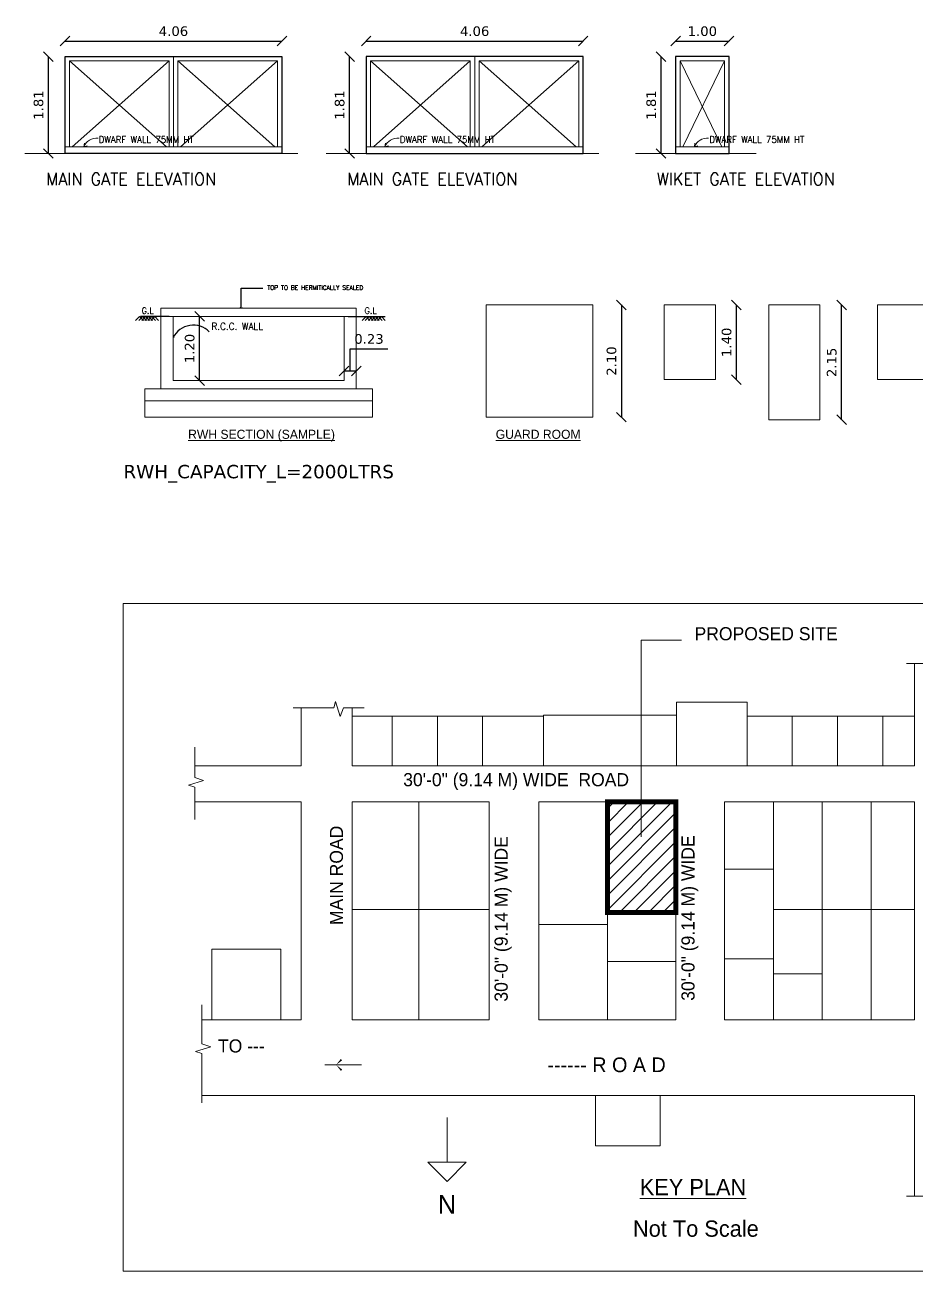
# Model space of a CAD drawing. Header units: metres. Extents: x 617 to 1370, y 693 to 852.
# Drawn here: x 1074.81 to 1091.48, y 694.39 to 717.71 of the extents above; entities that cross this region are included whole.
import ezdxf
from ezdxf.enums import TextEntityAlignment as Align

# ---------------------------------------------------------------- set-up
doc = ezdxf.new("R2010")
doc.units = ezdxf.units.M
doc.header["$MEASUREMENT"] = 0
doc.header["$PDMODE"] = 2
doc.header["$PDSIZE"] = 50
doc.layers.get('0').update_dxf_attribs({"lineweight": 0})
doc.layers.get('Defpoints').update_dxf_attribs({"lineweight": 0})
for name, color, linetype, lineweight in [('BLK_1_FLR_1_ROOM_1_LIGHT_VENTILATION_1', 232, 'Continuous', 0), ('BLK_1_FLR_1_ROOM_1_LIGHT_VENTILATION_2', 232, 'Continuous', 0), ('DIM', 3, 'Continuous', 0), ('ED', 30, 'Continuous', 0), ('LOCATION_PLAN', 7, 'Continuous', 0), ('TEXT', 7, 'Continuous', 0), ('wall', 7, 'Continuous', 0)]:
    doc.layers.add(name, color=color, linetype=linetype, lineweight=lineweight)
for name, color, linetype in [('FURN', 251, 'Continuous'), ('GUARD_ROOM', 2, 'Continuous'), ('MAIN_GATE', 57, 'Continuous'), ('RWH', 130, 'Continuous'), ('TE', 7, 'Continuous'), ('WAL', 1, 'Continuous'), ('WICKET_GATE', 57, 'Continuous')]:
    doc.layers.add(name, color=color, linetype=linetype)
doc.styles.add('S2', font='GOTHIC.TTF')
doc.styles.get("Standard").update_dxf_attribs({"font": 'verdana.ttf', "height": 0.18})
doc.styles.add('T', font='ROMAND.shx', dxfattribs={"width": 0.9, "height": 10})
doc.styles.add('T1', font='ROMANS.shx', dxfattribs={"width": 0.96, "height": 4})
doc.styles.add('UATEXT', font='GOTHIC.TTF')
doc.styles.add('USA TEXT', font='GOTHIC.TTF', dxfattribs={"width": 0.8})
doc.dimstyles.get("Standard").update_dxf_attribs({"dimscale": 0, "dimtxt": 0.18, "dimasz": 0.18, "dimexe": 0.18, "dimexo": 0.0625, "dimgap": 0.09, "dimtad": 1, "dimtoh": 1, "dimzin": 0, "dimdsep": 46, "dimtxsty": 'Standard', "dimblk": 'OBLIQUE', "dimcen": 0.09, "dimse1": 1, "dimse2": 1, "dimadec": 0, "dimazin": 0, "dimtfac": 1, "dimtofl": 0, "dimtmove": 0, "dimatfit": 3, "dimldrblk": 'OBLIQUE', "dimfxl": 1, "dimtolj": 1, "dimtzin": 0, "dimarcsym": 0})

# ---------------------------------------------------------------- blocks, each defined once
blk = doc.blocks.new('ARROW2')
at = {"layer": 'FURN'}
for points in [[(0, 0, 0, 1.41, 0), (-3.98, 3.98, 1.41, 1.41, 0)], [(0, 0, 0, 1.41, 0), (3.98, 3.98, 1.41, 1.41, 0)]]:
    blk.add_lwpolyline(points, format="xyseb", dxfattribs=at)
blk = doc.blocks.new('_Oblique')
at = {"color": 0, "linetype": 'ByBlock', "lineweight": -2}
blk.add_line((-0.5, -0.5), (0.5, 0.5), dxfattribs=at)
blk = doc.blocks.new('*D312')
at = {"layer": 'Defpoints', "color": 0}
for p in [(1085.435, 712.467), (1085.435, 710.367), (1085.966, 710.367)]:
    blk.add_point(p, dxfattribs=at)
at = {"layer": 'GUARD_ROOM', "color": 0, "lineweight": -2}
blk.add_line((1085.966, 712.467), (1085.966, 710.367), dxfattribs=at)
at = {"layer": 'GUARD_ROOM', "color": 0, "lineweight": -2, "xscale": 0.18, "yscale": 0.18, "zscale": 0.18}
for p, rotation in [((1085.966, 712.467), 90), ((1085.966, 710.367), 270)]:
    blk.add_blockref('_Oblique', p, dxfattribs=dict(at, rotation=rotation))
at = {"layer": 'GUARD_ROOM', "color": 0, "insert": (1085.782, 711.417), "char_height": 0.18, "attachment_point": 5, "rotation": 90}
blk.add_mtext('\\A1;2.10', dxfattribs=at)
blk = doc.blocks.new('*D331')
at = {"layer": 'Defpoints', "color": 0}
for p in [(1080.777, 711.052), (1081.005, 711.232), (1081.005, 711.052)]:
    blk.add_point(p, dxfattribs=at)
at = {"layer": 'ED', "color": 0, "lineweight": -2}
for p, q in [((1080.891, 711.232), (1080.891, 711.645)), ((1080.891, 711.645), (1081.598, 711.645)), ((1080.777, 711.232), (1081.005, 711.232))]:
    blk.add_line(p, q, dxfattribs=at)
at = {"layer": 'ED', "color": 0, "lineweight": -2, "xscale": 0.18, "yscale": 0.18, "zscale": 0.18, "rotation": 180}
blk.add_blockref('_Oblique', (1080.777, 711.232), dxfattribs=at)
at = {"layer": 'ED', "color": 0, "lineweight": -2, "xscale": 0.18, "yscale": 0.18, "zscale": 0.18}
blk.add_blockref('_Oblique', (1081.005, 711.232), dxfattribs=at)
at = {"layer": 'ED', "color": 0, "insert": (1081.244, 711.829), "char_height": 0.18, "attachment_point": 5}
blk.add_mtext('\\A1;0.23', dxfattribs=at)
blk = doc.blocks.new('*D332')
at = {"layer": 'Defpoints', "color": 0}
for p in [(1077.58, 712.252), (1078.073, 712.252), (1077.58, 711.052)]:
    blk.add_point(p, dxfattribs=at)
at = {"layer": 'RWH', "color": 0, "lineweight": -2}
blk.add_line((1078.073, 711.052), (1078.073, 712.252), dxfattribs=at)
at = {"layer": 'RWH', "color": 0, "lineweight": -2, "xscale": 0.18, "yscale": 0.18, "zscale": 0.18}
for p, rotation in [((1078.073, 712.252), 90), ((1078.073, 711.052), 270)]:
    blk.add_blockref('_Oblique', p, dxfattribs=dict(at, rotation=rotation))
at = {"layer": 'RWH', "color": 0, "insert": (1077.889, 711.652), "char_height": 0.18, "attachment_point": 5, "rotation": 90}
blk.add_mtext('\\A1;1.20', dxfattribs=at)
blk = doc.blocks.new('*D343')
at = {"layer": 'BLK_1_FLR_1_ROOM_1_LIGHT_VENTILATION_1', "color": 0, "lineweight": -2}
blk.add_line((1088.118, 711.07), (1088.118, 712.467), dxfattribs=at)
at = {"layer": 'Defpoints', "color": 0}
for p in [(1087.727, 712.467), (1088.118, 712.467), (1087.727, 711.07)]:
    blk.add_point(p, dxfattribs=at)
at = {"layer": 'BLK_1_FLR_1_ROOM_1_LIGHT_VENTILATION_1', "color": 0, "lineweight": -2, "xscale": 0.18, "yscale": 0.18, "zscale": 0.18}
for p, rotation in [((1088.118, 712.467), 90), ((1088.118, 711.07), 270)]:
    blk.add_blockref('_Oblique', p, dxfattribs=dict(at, rotation=rotation))
at = {"layer": 'BLK_1_FLR_1_ROOM_1_LIGHT_VENTILATION_1', "color": 0, "insert": (1087.935, 711.768), "char_height": 0.18, "attachment_point": 5, "rotation": 90}
blk.add_mtext('\\A1;1.40', dxfattribs=at)
blk = doc.blocks.new('*D344')
at = {"layer": 'BLK_1_FLR_1_ROOM_1_LIGHT_VENTILATION_2', "color": 0, "lineweight": -2}
blk.add_line((1090.085, 710.32), (1090.085, 712.467), dxfattribs=at)
at = {"layer": 'Defpoints', "color": 0}
for p in [(1089.681, 712.467), (1090.085, 712.467), (1089.681, 710.32)]:
    blk.add_point(p, dxfattribs=at)
at = {"layer": 'BLK_1_FLR_1_ROOM_1_LIGHT_VENTILATION_2', "color": 0, "lineweight": -2, "xscale": 0.18, "yscale": 0.18, "zscale": 0.18}
for p, rotation in [((1090.085, 712.467), 90), ((1090.085, 710.32), 270)]:
    blk.add_blockref('_Oblique', p, dxfattribs=dict(at, rotation=rotation))
at = {"layer": 'BLK_1_FLR_1_ROOM_1_LIGHT_VENTILATION_2', "color": 0, "insert": (1089.902, 711.393), "char_height": 0.18, "attachment_point": 5, "rotation": 90}
blk.add_mtext('\\A1;2.15', dxfattribs=at)
blk = doc.blocks.new('*D358')
at = {"layer": 'Defpoints', "color": 0}
for p in [(1075.245, 717.116), (1075.556, 717.116), (1075.556, 715.301)]:
    blk.add_point(p, dxfattribs=at)
at = {"layer": 'MAIN_GATE', "color": 0, "lineweight": -2}
blk.add_line((1075.245, 715.301), (1075.245, 717.116), dxfattribs=at)
at = {"layer": 'MAIN_GATE', "color": 0, "lineweight": -2, "xscale": 0.18, "yscale": 0.18, "zscale": 0.18}
for p, rotation in [((1075.245, 717.116), 90), ((1075.245, 715.301), 270)]:
    blk.add_blockref('_Oblique', p, dxfattribs=dict(at, rotation=rotation))
at = {"layer": 'MAIN_GATE', "color": 0, "insert": (1075.061, 716.209), "char_height": 0.18, "attachment_point": 5, "rotation": 90}
blk.add_mtext('\\A1;1.81', dxfattribs=at)
blk = doc.blocks.new('*D359')
at = {"layer": 'Defpoints', "color": 0}
for p in [(1079.616, 717.406), (1075.556, 717.116), (1079.616, 717.116)]:
    blk.add_point(p, dxfattribs=at)
at = {"layer": 'MAIN_GATE', "color": 0, "lineweight": -2}
blk.add_line((1075.556, 717.406), (1079.616, 717.406), dxfattribs=at)
at = {"layer": 'MAIN_GATE', "color": 0, "lineweight": -2, "xscale": 0.18, "yscale": 0.18, "zscale": 0.18, "rotation": 180}
blk.add_blockref('_Oblique', (1075.556, 717.406), dxfattribs=at)
at = {"layer": 'MAIN_GATE', "color": 0, "lineweight": -2, "xscale": 0.18, "yscale": 0.18, "zscale": 0.18}
blk.add_blockref('_Oblique', (1079.616, 717.406), dxfattribs=at)
at = {"layer": 'MAIN_GATE', "color": 0, "insert": (1077.586, 717.589), "char_height": 0.18, "attachment_point": 5}
blk.add_mtext('\\A1;4.06', dxfattribs=at)
blk = doc.blocks.new('*D360')
at = {"layer": 'Defpoints', "color": 0}
for p in [(1080.88, 717.116), (1081.191, 717.116), (1081.191, 715.301)]:
    blk.add_point(p, dxfattribs=at)
at = {"layer": 'MAIN_GATE', "color": 0, "lineweight": -2}
blk.add_line((1080.88, 715.301), (1080.88, 717.116), dxfattribs=at)
at = {"layer": 'MAIN_GATE', "color": 0, "lineweight": -2, "xscale": 0.18, "yscale": 0.18, "zscale": 0.18}
for p, rotation in [((1080.88, 717.116), 90), ((1080.88, 715.301), 270)]:
    blk.add_blockref('_Oblique', p, dxfattribs=dict(at, rotation=rotation))
at = {"layer": 'MAIN_GATE', "color": 0, "insert": (1080.696, 716.209), "char_height": 0.18, "attachment_point": 5, "rotation": 90}
blk.add_mtext('\\A1;1.81', dxfattribs=at)
blk = doc.blocks.new('*D361')
at = {"layer": 'Defpoints', "color": 0}
for p in [(1085.251, 717.406), (1081.191, 717.116), (1085.251, 717.116)]:
    blk.add_point(p, dxfattribs=at)
at = {"layer": 'MAIN_GATE', "color": 0, "lineweight": -2}
blk.add_line((1081.191, 717.406), (1085.251, 717.406), dxfattribs=at)
at = {"layer": 'MAIN_GATE', "color": 0, "lineweight": -2, "xscale": 0.18, "yscale": 0.18, "zscale": 0.18, "rotation": 180}
blk.add_blockref('_Oblique', (1081.191, 717.406), dxfattribs=at)
at = {"layer": 'MAIN_GATE', "color": 0, "lineweight": -2, "xscale": 0.18, "yscale": 0.18, "zscale": 0.18}
blk.add_blockref('_Oblique', (1085.251, 717.406), dxfattribs=at)
at = {"layer": 'MAIN_GATE', "color": 0, "insert": (1083.221, 717.589), "char_height": 0.18, "attachment_point": 5}
blk.add_mtext('\\A1;4.06', dxfattribs=at)
blk = doc.blocks.new('*D362')
at = {"layer": 'Defpoints', "color": 0}
for p in [(1086.709, 717.116), (1086.981, 717.116), (1086.981, 715.301)]:
    blk.add_point(p, dxfattribs=at)
at = {"layer": 'WICKET_GATE', "color": 0, "lineweight": -2}
blk.add_line((1086.709, 715.301), (1086.709, 717.116), dxfattribs=at)
at = {"layer": 'WICKET_GATE', "color": 0, "lineweight": -2, "xscale": 0.18, "yscale": 0.18, "zscale": 0.18}
for p, rotation in [((1086.709, 717.116), 90), ((1086.709, 715.301), 270)]:
    blk.add_blockref('_Oblique', p, dxfattribs=dict(at, rotation=rotation))
at = {"layer": 'WICKET_GATE', "color": 0, "insert": (1086.525, 716.209), "char_height": 0.18, "attachment_point": 5, "rotation": 90}
blk.add_mtext('\\A1;1.81', dxfattribs=at)
blk = doc.blocks.new('*D363')
at = {"layer": 'Defpoints', "color": 0}
for p in [(1087.981, 717.406), (1086.981, 717.116), (1087.981, 717.116)]:
    blk.add_point(p, dxfattribs=at)
at = {"layer": 'WICKET_GATE', "color": 0, "lineweight": -2}
blk.add_line((1086.981, 717.406), (1087.981, 717.406), dxfattribs=at)
at = {"layer": 'WICKET_GATE', "color": 0, "lineweight": -2, "xscale": 0.18, "yscale": 0.18, "zscale": 0.18, "rotation": 180}
blk.add_blockref('_Oblique', (1086.981, 717.406), dxfattribs=at)
at = {"layer": 'WICKET_GATE', "color": 0, "lineweight": -2, "xscale": 0.18, "yscale": 0.18, "zscale": 0.18}
blk.add_blockref('_Oblique', (1087.981, 717.406), dxfattribs=at)
at = {"layer": 'WICKET_GATE', "color": 0, "insert": (1087.481, 717.589), "char_height": 0.18, "attachment_point": 5}
blk.add_mtext('\\A1;1.00', dxfattribs=at)

msp = doc.modelspace()

# ---------------------------------------------------------------- hatches: boundary and pattern name
h = msp.add_hatch()
h.set_pattern_fill('ANSI31', color=256, scale=1.533333, style=0)
h.set_pattern_definition([(45, (1261.67492, 1349.83964), (-0.1355288, 0.1355288), [])])
h.paths.add_polyline_path([(1086.987, 703.168), (1085.704, 703.168), (1085.704, 701.1), (1086.987, 701.1)])

# ---------------------------------------------------------------- linework, layer by layer
for p, q in [((1091.45, 705.755), (1091.45, 703.841)), ((1079.973, 703.841), (1079.973, 704.927)), ((1080.929, 703.841), (1080.929, 704.927)), ((1077.985, 703.841), (1079.973, 703.841)), ((1080.929, 703.841), (1091.45, 703.841)), ((1077.985, 703.168), (1079.973, 703.168)), ((1079.973, 699.092), (1079.973, 703.168)), ((1080.929, 703.168), (1083.495, 703.168)), ((1080.929, 699.092), (1080.929, 703.168)), ((1082.179, 703.168), (1082.179, 699.092)), ((1083.495, 699.092), (1083.495, 703.168)), ((1084.421, 699.092), (1084.421, 703.168)), ((1084.421, 703.168), (1086.987, 703.168)), ((1085.704, 703.168), (1085.704, 699.092)), ((1086.987, 699.092), (1086.987, 703.168)), ((1087.896, 699.092), (1087.896, 703.168)), ((1087.896, 703.168), (1091.45, 703.168)), ((1088.811, 703.168), (1088.811, 699.092)), ((1089.725, 703.168), (1089.725, 699.092)), ((1090.639, 703.168), (1090.639, 699.092)), ((1091.45, 703.168), (1091.45, 699.092)), ((1087.896, 701.91), (1088.811, 701.91)), ((1080.929, 701.151), (1082.685, 701.151)), ((1082.685, 701.151), (1083.495, 701.151)), ((1088.811, 701.151), (1089.725, 701.151)), ((1089.725, 701.151), (1090.639, 701.151)), ((1090.639, 701.151), (1091.45, 701.151)), ((1085.704, 700.875), (1084.421, 700.875)), ((1079.973, 699.092), (1078.119, 699.092)), ((1083.495, 699.092), (1080.929, 699.092)), ((1086.987, 699.092), (1084.421, 699.092)), ((1091.45, 699.092), (1087.896, 699.092)), ((1081.105, 698.246), (1080.416, 698.246)), ((1091.45, 697.674), (1078.119, 697.674)), ((1091.45, 697.674), (1091.45, 695.79)), ((1082.704, 696.423), (1082.704, 697.26)), ((1082.704, 696.064), (1082.346, 696.423)), ((1082.346, 696.423), (1083.063, 696.423)), ((1083.063, 696.423), (1082.704, 696.064)), ((1083.063, 696.423), (1082.704, 696.423))]:
    msp.add_line(p, q)
at = {"color": 1}
msp.add_line((1087.896, 700.228), (1088.811, 700.228), dxfattribs=at)
for points in [[(1083.435, 710.367), (1085.435, 710.367), (1085.435, 712.467), (1083.435, 712.467)], [(1086.768, 712.467), (1087.727, 712.467), (1087.727, 711.07), (1086.768, 711.07)], [(1088.723, 712.467), (1089.681, 712.467), (1089.681, 710.32), (1088.723, 710.32)], [(1090.761, 712.467), (1091.719, 712.467), (1091.719, 711.07), (1090.761, 711.07)], [(1086.999, 703.841), (1088.319, 703.841), (1088.319, 705.031), (1086.999, 705.031)], [(1080.929, 703.841), (1081.68, 703.841), (1081.68, 704.772), (1080.929, 704.772)], [(1081.68, 703.841), (1082.525, 703.841), (1082.525, 704.772), (1081.68, 704.772)], [(1082.525, 703.841), (1083.37, 703.841), (1083.37, 704.772), (1082.525, 704.772)], [(1083.37, 703.841), (1084.507, 703.841), (1084.507, 704.772), (1083.37, 704.772)], [(1084.507, 703.841), (1086.999, 703.841), (1086.999, 704.789), (1084.507, 704.789)], [(1088.319, 703.841), (1089.164, 703.841), (1089.164, 704.772), (1088.319, 704.772)], [(1089.164, 703.841), (1090.01, 703.841), (1090.01, 704.772), (1089.164, 704.772)], [(1090.01, 703.841), (1090.855, 703.841), (1090.855, 704.772), (1090.01, 704.772)], [(1091.45, 703.841), (1090.855, 703.841), (1090.855, 704.772), (1091.45, 704.772)], [(1085.704, 699.092), (1086.987, 699.092), (1086.987, 700.182), (1085.704, 700.182)]]:
    msp.add_lwpolyline(points, close=True)
for points in [[(1086.338, 702.512), (1086.338, 706.192), (1087.09, 706.192)], [(1091.299, 705.755), (1091.834, 705.755), (1091.868, 705.876), (1091.955, 705.591), (1092.015, 705.755), (1092.828, 705.755)], [(1079.823, 704.927), (1080.584, 704.927), (1080.619, 705.048), (1080.705, 704.763), (1080.766, 704.927), (1081.154, 704.927)], [(1077.985, 702.84), (1077.985, 703.444), (1077.865, 703.478), (1078.149, 703.565), (1077.985, 703.625), (1077.985, 704.194)], [(1078.119, 697.536), (1078.119, 698.462), (1077.998, 698.496), (1078.283, 698.583), (1078.119, 698.643), (1078.119, 699.368)], [(1091.299, 695.79), (1091.834, 695.79), (1091.868, 695.91), (1091.955, 695.626), (1092.015, 695.79), (1092.828, 695.79)]]:
    msp.add_lwpolyline(points)
at = {"color": 1, "const_width": 0.092}
msp.add_lwpolyline([(1086.987, 703.168), (1085.704, 703.168), (1085.704, 701.1), (1086.987, 701.1)], close=True, dxfattribs=at)
at = {"color": 1}
for points in [[(1078.304, 699.092), (1079.592, 699.092), (1079.592, 700.412), (1078.304, 700.412)], [(1088.811, 699.092), (1089.725, 699.092), (1089.725, 699.952), (1088.811, 699.952)], [(1085.48, 696.732), (1086.691, 696.732), (1086.691, 697.674), (1085.48, 697.674)]]:
    msp.add_lwpolyline(points, close=True, dxfattribs=at)
at = {"layer": 'Defpoints', "color": 0, "linetype": 'ByBlock'}
for p in [(1077.942, 712.252), (1077.942, 711.052)]:
    msp.add_point(p, dxfattribs=at)
at = {"layer": 'DIM'}
for p, q in [((1075.907, 715.426), (1075.918, 715.494)), ((1081.542, 715.426), (1081.553, 715.494)), ((1087.331, 715.426), (1087.343, 715.494)), ((1075.907, 715.426), (1075.973, 715.443)), ((1081.542, 715.426), (1081.608, 715.443)), ((1087.331, 715.426), (1087.398, 715.443))]:
    msp.add_line(p, q, dxfattribs=at)
for centre in [(1076.144, 715.335), (1081.779, 715.335), (1087.569, 715.335)]:
    msp.add_arc(centre, 0.254, 83.3549, 159.0119, dxfattribs=at)
at = {"layer": 'FURN'}
for p, q in [((1078.853, 712.781), (1079.255, 712.781)), ((1078.853, 712.402), (1078.853, 712.781))]:
    msp.add_line(p, q, dxfattribs=at)
msp.add_arc((1077.957, 711.669), 0.42, 44.8365, 153.6958, dxfattribs=at)
at = {"layer": 'LOCATION_PLAN'}
msp.add_lwpolyline([(1076.647, 706.881), (1094.86, 706.881), (1094.86, 694.388), (1076.647, 694.388)], close=True, dxfattribs=at)
at = {"layer": 'MAIN_GATE'}
for points in [[(1075.556, 717.116), (1079.616, 717.116), (1079.616, 715.301), (1075.556, 715.301)], [(1081.191, 715.301), (1085.251, 715.301), (1085.251, 717.116), (1081.191, 717.116)]]:
    msp.add_lwpolyline(points, close=True, dxfattribs=at)
at = {"layer": 'WAL', "color": 12}
for p, q in [((1076.877, 712.177), (1076.95, 712.253)), ((1076.935, 712.177), (1077.007, 712.253)), ((1077.022, 712.177), (1076.95, 712.253)), ((1076.992, 712.177), (1077.064, 712.253)), ((1077.079, 712.177), (1077.007, 712.253)), ((1077.049, 712.177), (1077.121, 712.253)), ((1077.136, 712.177), (1077.064, 712.253)), ((1077.106, 712.177), (1077.178, 712.253)), ((1077.163, 712.177), (1077.235, 712.253)), ((1077.251, 712.177), (1077.178, 712.253)), ((1081.118, 712.177), (1081.19, 712.253)), ((1081.175, 712.177), (1081.247, 712.253)), ((1081.262, 712.177), (1081.19, 712.253)), ((1081.232, 712.177), (1081.304, 712.253)), ((1081.32, 712.177), (1081.247, 712.253)), ((1081.289, 712.177), (1081.361, 712.253)), ((1081.377, 712.177), (1081.304, 712.253)), ((1081.346, 712.177), (1081.419, 712.253)), ((1081.434, 712.177), (1081.361, 712.253)), ((1081.403, 712.177), (1081.476, 712.253)), ((1081.491, 712.177), (1081.419, 712.253)), ((1081.548, 712.177), (1081.476, 712.253))]:
    msp.add_line(p, q, dxfattribs=at)
at = {"layer": 'WAL', "color": 7}
for p, q in [((1077.504, 712.252), (1076.967, 712.252)), ((1080.853, 712.252), (1081.546, 712.252))]:
    msp.add_line(p, q, dxfattribs=at)
at = {"layer": 'WAL', "color": 1}
for p, q in [((1077.194, 712.177), (1077.121, 712.253)), ((1077.308, 712.177), (1077.235, 712.253))]:
    msp.add_line(p, q, dxfattribs=at)
at = {"layer": 'wall', "color": 1}
for p, q in [((1079.616, 717.116), (1075.556, 717.116)), ((1075.556, 717.116), (1075.556, 715.301)), ((1077.586, 717.116), (1077.586, 715.426)), ((1079.616, 715.301), (1079.616, 717.116)), ((1085.251, 717.116), (1081.191, 717.116)), ((1081.191, 717.116), (1081.191, 715.301)), ((1083.221, 717.116), (1083.221, 715.426)), ((1085.251, 715.301), (1085.251, 717.116)), ((1087.981, 717.116), (1086.981, 717.116)), ((1086.981, 717.116), (1086.981, 715.301)), ((1087.981, 717.116), (1087.981, 715.301)), ((1075.639, 717.033), (1075.639, 715.426)), ((1077.452, 715.426), (1075.639, 717.033)), ((1077.503, 717.033), (1075.639, 717.033)), ((1075.69, 715.426), (1077.503, 717.033)), ((1077.503, 717.033), (1077.503, 715.426)), ((1079.533, 717.033), (1077.669, 717.033)), ((1079.482, 715.426), (1077.669, 717.033)), ((1077.669, 717.033), (1077.669, 715.426)), ((1077.72, 715.426), (1079.533, 717.033)), ((1079.533, 715.426), (1079.533, 717.033)), ((1081.275, 717.033), (1081.275, 715.426)), ((1083.087, 715.426), (1081.275, 717.033)), ((1083.138, 717.033), (1081.275, 717.033)), ((1081.325, 715.426), (1083.138, 717.033)), ((1083.138, 717.033), (1083.138, 715.426)), ((1085.168, 717.033), (1083.305, 717.033)), ((1085.117, 715.426), (1083.305, 717.033)), ((1083.305, 717.033), (1083.305, 715.426)), ((1083.355, 715.426), (1085.168, 717.033)), ((1085.168, 715.426), (1085.168, 717.033)), ((1087.064, 717.033), (1087.064, 715.426)), ((1087.847, 715.426), (1087.064, 717.033)), ((1087.898, 717.033), (1087.064, 717.033)), ((1087.115, 715.426), (1087.898, 717.033)), ((1087.898, 717.033), (1087.898, 715.426)), ((1074.806, 715.301), (1079.912, 715.301)), ((1075.556, 715.426), (1079.616, 715.426)), ((1080.441, 715.301), (1085.547, 715.301)), ((1081.191, 715.426), (1085.251, 715.426)), ((1086.231, 715.301), (1088.488, 715.301)), ((1086.981, 715.426), (1087.981, 715.426))]:
    msp.add_line(p, q, dxfattribs=at)
at = {"layer": 'wall'}
for p, q in [((1077.352, 712.252), (1077.352, 712.404)), ((1077.352, 712.404), (1080.777, 712.404)), ((1077.352, 712.252), (1077.352, 711.052)), ((1080.853, 712.252), (1077.504, 712.252)), ((1077.58, 712.252), (1077.58, 711.052)), ((1080.777, 712.404), (1081.005, 712.404)), ((1080.777, 711.052), (1080.777, 712.252)), ((1081.005, 712.404), (1081.005, 712.252)), ((1081.005, 710.9), (1081.005, 712.252)), ((1077.352, 711.052), (1077.352, 710.9)), ((1077.58, 711.052), (1080.777, 711.052)), ((1077.048, 710.367), (1077.048, 710.9)), ((1077.048, 710.9), (1077.352, 710.9)), ((1077.352, 710.9), (1081.005, 710.9)), ((1081.005, 710.9), (1081.31, 710.9)), ((1081.31, 710.9), (1081.31, 710.367)), ((1077.048, 710.671), (1081.31, 710.671)), ((1081.31, 710.367), (1077.048, 710.367))]:
    msp.add_line(p, q, dxfattribs=at)
at = {"layer": 'WICKET_GATE'}
msp.add_lwpolyline([(1086.981, 715.301), (1087.981, 715.301), (1087.981, 717.116), (1086.981, 717.116)], close=True, dxfattribs=at)

# ---------------------------------------------------------------- block references
at = {"xscale": -0.0251595259800088, "yscale": 0.0251595259800088, "zscale": 0.0251595259799444, "rotation": 270}
msp.add_blockref('ARROW2', (1080.63, 698.246), dxfattribs=at)
at = {"layer": 'DIM', "xscale": -0.006344696969697, "yscale": 0.006344696969697, "zscale": 0.0063446969696914}
msp.add_blockref('ARROW2', (1078.853, 712.402), dxfattribs=at)
at = {"layer": 'DIM', "xscale": -0.006344696969825, "yscale": 0.006344696969697, "zscale": 0.0063446969696914, "rotation": 316.4060953670703}
msp.add_blockref('ARROW2', (1077.58, 711.855), dxfattribs=at)

# ---------------------------------------------------------------- texts
for s, height, style, p in [('PROPOSED SITE', 0.24533, 'USA TEXT', (1087.335, 706.192)), ('30\'-0" (9.14 M) WIDE  ROAD', 0.24533, 'USA TEXT', (1081.884, 703.461)), ('TO ---', 0.2453, 'USA TEXT', (1078.418, 698.478)), ('------ R O A D', 0.276, 'USA TEXT', (1084.582, 698.11)), ('%%uKEY PLAN', 0.30455, 'UATEXT', (1086.31, 695.808)), ('Not To Scale', 0.30455, 'S2', (1086.183, 695.03))]:
    msp.add_text(s, height=height, dxfattribs=dict(style=style)).set_placement(p)
at = {"style": 'USA TEXT'}
for s, height, p in [('MAIN ROAD', 0.2453, (1080.757, 700.863)), ('30\'-0" (9.14 M) WIDE ', 0.24533, (1083.839, 699.43)), ('30\'-0" (9.14 M) WIDE ', 0.24533, (1087.335, 699.446))]:
    msp.add_text(s, height=height, rotation=90, dxfattribs=at).set_placement(p)
msp.add_text('N', height=0.354, dxfattribs=at).set_placement((1082.703, 695.459), align=Align.CENTER)
at = {"layer": 'DIM', "style": 'T1', "width": 0.96}
for p in [(1076.187, 715.502), (1081.822, 715.502), (1087.612, 715.502)]:
    msp.add_text('DWARF WALL 75MM HT', height=0.12277, dxfattribs=at).set_placement(p)
at = {"layer": 'DIM', "color": 2, "style": 'T1', "width": 0.96}
for s, height, p in [('TOP TO BE HERMITICALLY SEALED', 0.08327, (1079.341, 712.75)), ('R.C.C. WALL', 0.12689, (1078.295, 712.004))]:
    msp.add_text(s, height=height, dxfattribs=at).set_placement(p)
at = {"layer": 'RWH', "insert": (1079.179, 709.308), "char_height": 0.25, "attachment_point": 5}
msp.add_mtext_dynamic_manual_height_columns('RWH_CAPACITY_L=2000LTRS', width=9.36957, gutter_width=0.9, heights=[0], dxfattribs=at)
at = {"layer": 'TE', "color": 1, "style": 'T', "width": 0.96}
for p in [(1076.991, 712.304), (1081.161, 712.304)]:
    msp.add_text('G.L', height=0.1142, dxfattribs=at).set_placement(p)
at = {"layer": 'TEXT', "color": 5, "style": 'T', "width": 0.96}
for s, p in [('MAIN GATE ELEVATION', (1075.202, 714.707)), ('MAIN GATE ELEVATION', (1080.837, 714.707)), ('WIKET GATE ELEVATION', (1086.627, 714.707))]:
    msp.add_text(s, height=0.22957, dxfattribs=at).set_placement(p)
at = {"layer": 'TEXT', "style": 'UATEXT'}
for s, p in [('%%URWH SECTION (SAMPLE)', (1077.86, 709.962)), ('%%UGUARD ROOM', (1083.615, 709.962))]:
    msp.add_text(s, height=0.1696, dxfattribs=at).set_placement(p)

# ---------------------------------------------------------------- dimensions: what is measured, and where the dimension line sits
at = {"layer": 'BLK_1_FLR_1_ROOM_1_LIGHT_VENTILATION_1'}
dim = msp.add_linear_dim(base=(1088.118, 712.467), p1=(1087.727, 711.07), p2=(1087.727, 712.467), angle=90, dimstyle='Standard', override={"dimscale": 1}, dxfattribs=at)
dim.commit()
dim.dimension.update_dxf_attribs({"geometry": '*D343', "text_midpoint": (1087.935, 711.768)})
at = {"layer": 'BLK_1_FLR_1_ROOM_1_LIGHT_VENTILATION_2'}
dim = msp.add_linear_dim(base=(1090.085, 712.467), p1=(1089.681, 710.32), p2=(1089.681, 712.467), angle=90, dimstyle='Standard', override={"dimscale": 1}, dxfattribs=at)
dim.commit()
dim.dimension.update_dxf_attribs({"geometry": '*D344', "text_midpoint": (1089.902, 711.393)})
at = {"layer": 'ED'}
dim = msp.add_linear_dim(base=(1081.005, 711.232), p1=(1080.777, 711.052), p2=(1081.005, 711.052), dimstyle='Standard', override={"dimscale": 1, "dimtxt": 0.18, "dimtmove": 1, "dimfxl": 5}, dxfattribs=at)
dim.commit()
dim.dimension.update_dxf_attribs({"geometry": '*D331', "text_midpoint": (1080.981, 711.829)})
at = {"layer": 'GUARD_ROOM'}
dim = msp.add_linear_dim(base=(1085.966, 710.367), p1=(1085.435, 712.467), p2=(1085.435, 710.367), angle=90, dimstyle='Standard', override={"dimscale": 1}, dxfattribs=at)
dim.commit()
dim.dimension.update_dxf_attribs({"geometry": '*D312', "text_midpoint": (1085.782, 711.417)})
at = {"layer": 'MAIN_GATE', "color": 2}
for base, p1, p2, picture, middle in [((1079.616, 717.406), (1075.556, 717.116), (1079.616, 717.116), '*D359', (1077.586, 717.589)), ((1085.251, 717.406), (1081.191, 717.116), (1085.251, 717.116), '*D361', (1083.221, 717.589))]:
    dim = msp.add_linear_dim(base=base, p1=p1, p2=p2, dimstyle='Standard', override={"dimscale": 1}, dxfattribs=at)
    dim.commit()
    dim.dimension.update_dxf_attribs({"geometry": picture, "text_midpoint": middle})
at = {"layer": 'MAIN_GATE', "color": 1}
for base, p1, p2, picture, middle in [((1075.245, 717.1161), (1075.5561, 715.3013), (1075.5561, 717.1161), '*D358', (1075.0609, 716.2087)), ((1080.8802, 717.1161), (1081.1913, 715.3013), (1081.1913, 717.1161), '*D360', (1080.6961, 716.2087))]:
    dim = msp.add_linear_dim(base=base, p1=p1, p2=p2, angle=90, dimstyle='Standard', override={"dimscale": 1}, dxfattribs=at)
    dim.commit()
    dim.dimension.update_dxf_attribs({"geometry": picture, "text_midpoint": middle})
at = {"layer": 'RWH'}
dim = msp.add_linear_dim(base=(1078.073, 712.252), p1=(1077.58, 711.052), p2=(1077.58, 712.252), angle=90, dimstyle='Standard', override={"dimscale": 1}, dxfattribs=at)
dim.commit()
dim.dimension.update_dxf_attribs({"geometry": '*D332', "text_midpoint": (1077.889, 711.652)})
at = {"layer": 'WICKET_GATE', "color": 2}
dim = msp.add_linear_dim(base=(1087.981, 717.406), p1=(1086.981, 717.116), p2=(1087.981, 717.116), dimstyle='Standard', override={"dimscale": 1}, dxfattribs=at)
dim.commit()
dim.dimension.update_dxf_attribs({"geometry": '*D363', "text_midpoint": (1087.481, 717.589)})
at = {"layer": 'WICKET_GATE', "color": 1}
dim = msp.add_linear_dim(base=(1086.7087, 717.1161), p1=(1086.981, 715.3013), p2=(1086.981, 717.1161), angle=90, dimstyle='Standard', override={"dimscale": 1}, dxfattribs=at)
dim.commit()
dim.dimension.update_dxf_attribs({"geometry": '*D362', "text_midpoint": (1086.5246, 716.2087)})

doc.saveas('drawing.dxf')
